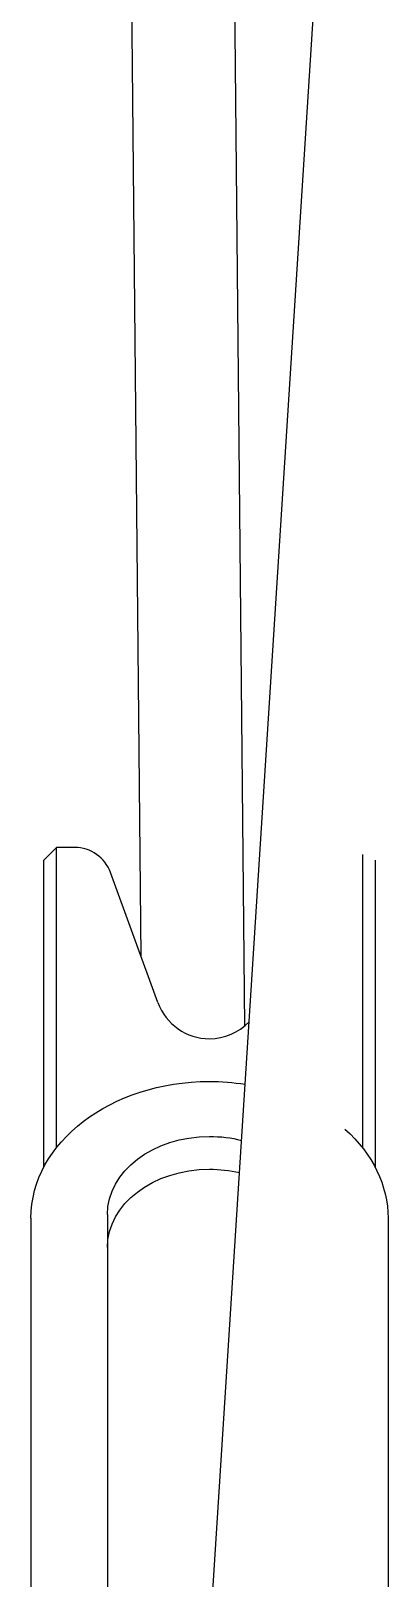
# Model space of a CAD drawing. Extents: x -1899985 to 1774885, y 556286 to 2175695.
# Drawn here: x -1132187.9 to -1132143.9, y 576259.6 to 576450.3 of the extents above; entities that cross this region are included whole.
import ezdxf

# ---------------------------------------------------------------- set-up
doc = ezdxf.new("R2010")
doc.units = 0
doc.header["$LTSCALE"] = 10
doc.header["$MEASUREMENT"] = 0
for name, color, linetype in [('20剖面图$0$A-LIN-V', 9, 'Continuous'), ('20剖面图$0$EWHS5T6M-2', 7, 'Continuous'), ('20剖面图$0$S-SB', 21, 'Continuous'), ('20剖面图$0$零件1^葫芦小车', 7, 'Continuous'), ('A-LIN-V', 9, 'Continuous')]:
    doc.layers.add(name, color=color, linetype=linetype)

# ---------------------------------------------------------------- blocks, each defined once
blk = doc.blocks.new('20剖面图$0$吊车5')
at = {"layer": '20剖面图$0$EWHS5T6M-2', "color": 3, "linetype": 'Continuous'}
for p, q in [((1560344.405226933, -79959.98994461836), (1560345.976655505, -79958.41851604675)), ((1560348.222119223, -79958.41851604675), (1560345.976655505, -79958.41851604675)), ((1560345.976655505, -79995.43417774353), (1560345.976655505, -79958.41851604675)), ((1560344.405226934, -79997.8597427239), (1560344.405226933, -79959.98994461836)), ((1560383.690941215, -79959.27216293348), (1560383.690941215, -79995.43417773173)), ((1560385.262369786, -79959.98994461836), (1560385.262369785, -79997.85974282399)), ((1560358.484161081, -79977.54388072788), (1560352.65209872, -79961.52042108528)), ((1560342.833798395, -80004.11478851018), (1560342.833798406, -80072.82356607325)), ((1560352.262369822, -80003.66446435987), (1560352.262369833, -80072.67193280601)), ((1560386.833798389, -80004.11478851036), (1560386.8337984, -80072.82356607342))]:
    blk.add_line(p, q, dxfattribs=at)
for centre, radius, start, end in [((1560348.222119223, -79963.13280176118), 4.714285714086145, 20.00000000032465, 90), ((1560364.83379836, -79975.23280175953), 6.757142855902202, 199.9999999918496, 270), ((1560364.83379836, -79975.23280175953), 6.757142856053651, 269.9999999915125, 316.1970133285238)]:
    blk.add_arc(centre, radius, start, end, dxfattribs=at)
at = {"layer": '20剖面图$0$EWHS5T6M-2', "color": 3, "linetype": 'Continuous', "extrusion": (0, 0, -1)}
for centre, major_axis, ratio, start_param, end_param in [((1560364.833798392, -80004.11478851018), (21.9999999974058, -6.931788463743105e-09), 0.7660444431189625, 3.141592653589792, 4.712388979974596), ((1560364.833798392, -80004.11478851018), (21.99999999740501, -6.928299229105766e-09), 0.7660444431189916, 4.712388979974075, 4.913202577522342), ((1560364.833798392, -80004.11478851018), (21.99999999740501, -6.928299229105766e-09), 0.7660444431189916, 5.573664973002079, 6.283185306772145), ((1560364.833798393, -80003.66446435968), (12.57142856994451, -3.961022001732997e-09), 0.7660444431190536, 3.141592653183708, 4.712388979972419), ((1560364.833798393, -80003.6644643594), (12.57142856994567, -3.959975168478408e-09), 0.7660444431189382, 4.712388979973101, 5.031351379525204), ((1560364.833798391, -80007.70484362007), (12.57142856994423, -3.961022001733e-09), 0.7660444431190399, 3.141592653595728, 4.712388979972419), ((1560364.833798391, -80007.70484362007), (12.57142856994567, -3.959277384414332e-09), 0.7660444431189641, 4.712388979974694, 5.010104808563752)]:
    blk.add_ellipse(centre, major_axis=major_axis, ratio=ratio, start_param=start_param, end_param=end_param, dxfattribs=at)
at = {"layer": '20剖面图$0$零件1^葫芦小车', "color": 3, "linetype": 'Continuous'}
for p, q in [((1560356.432277983, -79971.90637825026), (1560354.71677987, -79798.0800478871)), ((1560367.351680844, -79798.0800478871), (1560369.15130575, -79980.43069647872)), ((1560358.525509142, -80154.75382679205), (1560381.104575346, -79801.8005837401))]:
    blk.add_line(p, q, dxfattribs=at)
blk = doc.blocks.new('20剖面图$0$G$C20E3758E')
at = {"layer": '20剖面图$0$S-SB', "xscale": 0.6363000000750548, "yscale": 0.6363000000750548, "zscale": 0.6363000000750548}
blk.add_blockref('20剖面图$0$吊车5', (-994678.7508813906, 52810.36027445638), dxfattribs=at)
blk = doc.blocks.new('20剖面图')
at = {"layer": '20剖面图$0$A-LIN-V', "xscale": 1.571585729816195, "yscale": 1.571585729816195, "zscale": 1.571585729816195}
blk.add_blockref('20剖面图$0$G$C20E3758E', (-1129307.762559062, 573312.0666712369), dxfattribs=at)

msp = doc.modelspace()

# ---------------------------------------------------------------- block references
at = {"layer": 'A-LIN-V'}
msp.add_blockref('20剖面图', (0, 0), dxfattribs=at)

doc.saveas('drawing.dxf')
